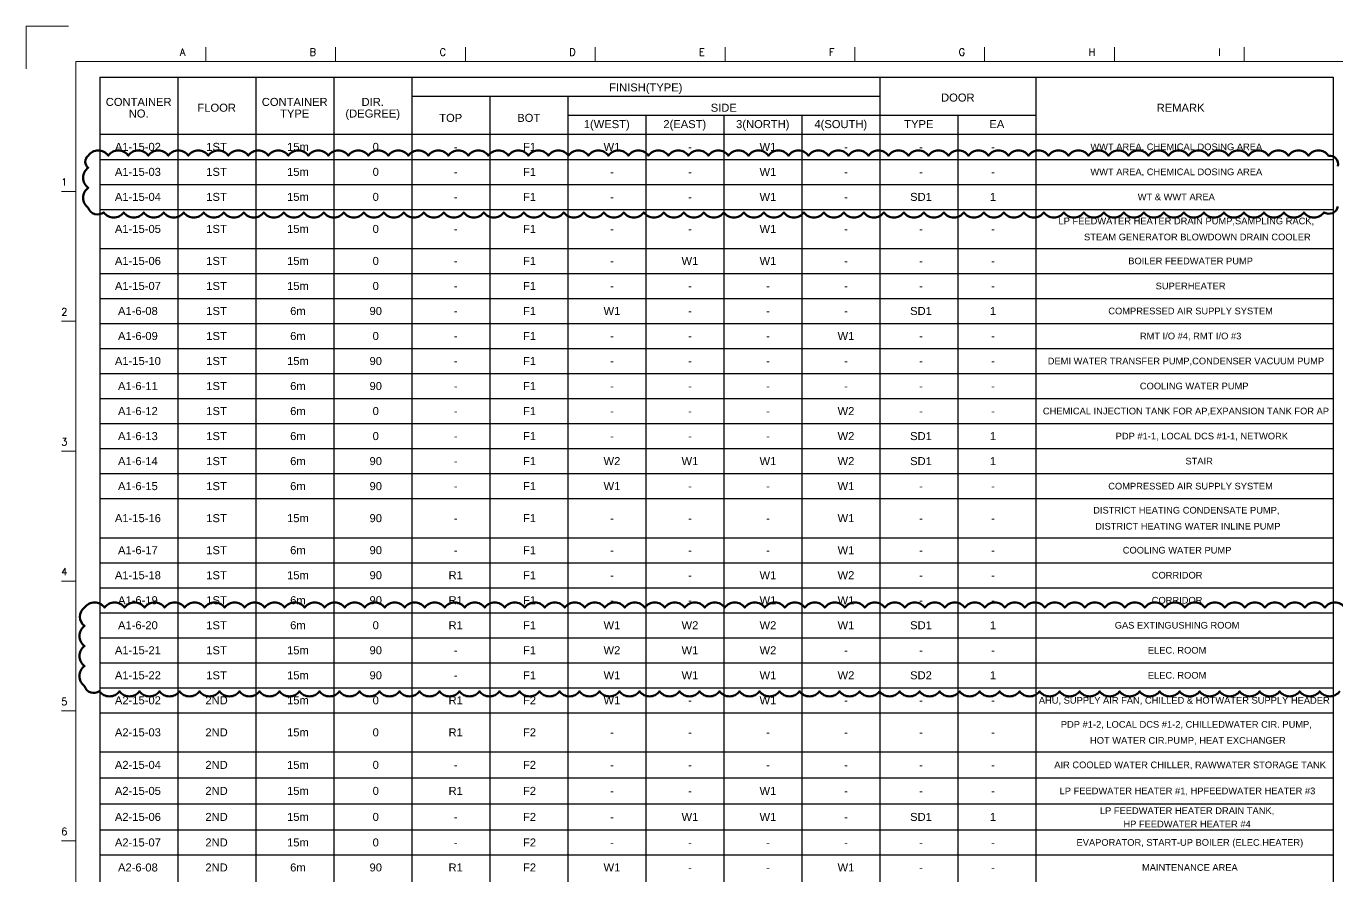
# Model space of a CAD drawing. Header units: millimetres. Extents: x -300 to 383236, y -195106 to -144646.
# Drawn here: x 311896 to 351206, y -170110 to -144646 of the extents above; entities that cross this region are included whole.
import ezdxf
from ezdxf.enums import TextEntityAlignment as Align

# ---------------------------------------------------------------- set-up
doc = ezdxf.new("R2010")
doc.units = ezdxf.units.MM
doc.header["$LTSCALE"] = 60
for name, color, linetype in [('1', 7, 'Continuous'), ('A-LINE02', 6, 'Continuous'), ('C_TEXT_CONTAINER NO', 7, 'Continuous')]:
    doc.layers.add(name, color=color, linetype=linetype)
doc.layers.add('C_REV', color=4, linetype='Continuous', lineweight=50)
doc.layers.add('TAN-TIT', color=30, linetype='Continuous', lineweight=0)
doc.styles.add('Arial', font='arial.ttf')
doc.styles.add('COM', font='COMPLEX', dxfattribs={"height": 5})

# ---------------------------------------------------------------- blocks, each defined once
blk = doc.blocks.new('BORDER')
at = {"layer": 'TAN-TIT', "linetype": 'Continuous'}
for p, q in [((4241, 168200), (0, 168200)), ((0, 168200), (0, 163959))]:
    blk.add_line(p, q, dxfattribs=at)
at = {"layer": 'TAN-TIT'}
for p, q in [((17955, 164680), (17955, 166122)), ((30934, 164680), (30934, 166122)), ((43912, 164680), (43912, 166122)), ((56891, 164680), (56891, 166122)), ((69870, 164680), (69870, 166122)), ((82848, 164680), (82848, 166122)), ((95827, 164680), (95827, 166122)), ((108806, 164680), (108806, 166122)), ((121784, 164680), (121784, 166122)), ((4977, 164680), (4977, 3520)), ((232823, 164680), (4977, 164680)), ((4977, 151701), (3534, 151701)), ((4977, 138723), (3534, 138723)), ((4977, 125744), (3534, 125744)), ((4977, 112766), (3534, 112766)), ((4977, 99787), (3534, 99787)), ((4977, 86808), (3534, 86808))]:
    blk.add_line(p, q, dxfattribs=at)
at = {"layer": 'TAN-TIT', "style": 'COM'}
for s, p in [('A', (15359, 165257)), ('B', (28338, 165257)), ('C', (41317, 165257)), ('D', (54295, 165257)), ('E', (67274, 165257)), ('F', (80253, 165257)), ('G', (93231, 165257)), ('H', (106210, 165257)), ('I', (119188, 165257))]:
    blk.add_text(s, height=721, dxfattribs=at).set_placement(p)
for s, p in [('1', (4111, 152278)), ('1', (4111, 152278)), ('2', (4111, 139300)), ('3', (4111, 126321)), ('4', (4111, 113342)), ('5', (4111, 100364)), ('6', (4111, 87385))]:
    blk.add_text(s, height=721, dxfattribs=at).set_placement(p, align=Align.RIGHT)

msp = doc.modelspace()

# ---------------------------------------------------------------- linework, layer by layer
for p, q in [((314099, -146176.2), (314099, -184546.2)), ((314099, -146176.2), (351099, -146176.2)), ((316439, -146176.2), (316439, -184546.2)), ((318779, -146176.2), (318779, -184546.2)), ((321119, -146176.2), (321119, -184546.2)), ((323459, -146176.2), (323459, -184546.2)), ((337499, -146176.2), (337499, -184546.2)), ((342179, -146176.2), (342179, -184546.2)), ((351099, -146176.2), (351099, -184546.2)), ((323459, -146746.2), (337499, -146746.2)), ((325799, -146746.2), (325799, -184546.2)), ((328139, -146746.2), (328139, -184546.2)), ((328139, -147316.2), (337499, -147316.2)), ((330479, -147316.2), (330479, -184546.2)), ((332819, -147316.2), (332819, -184546.2)), ((335159, -147316.2), (335159, -184546.2)), ((337499, -147316.2), (342179, -147316.2)), ((339839, -147316.2), (339839, -184546.2)), ((314099, -147886.2), (351099, -147886.2)), ((314099, -148636.2), (351099, -148636.2)), ((314099, -149386.2), (351099, -149386.2)), ((314099, -150136.2), (351099, -150136.2)), ((314099, -151306.2), (351099, -151306.2)), ((314099, -152056.2), (351099, -152056.2)), ((314099, -152806.2), (351099, -152806.2)), ((314099, -153556.2), (351099, -153556.2)), ((314099, -154306.2), (351099, -154306.2)), ((314099, -155056.2), (351099, -155056.2)), ((314099, -155806.2), (351099, -155806.2)), ((314099, -156556.2), (351099, -156556.2)), ((314099, -157306.2), (351099, -157306.2)), ((314099, -158056.2), (351099, -158056.2)), ((314099, -158806.2), (351099, -158806.2)), ((314099, -159976.2), (351099, -159976.2)), ((314099, -160726.2), (351099, -160726.2)), ((314099, -161476.2), (351099, -161476.2)), ((314099, -162226.2), (351099, -162226.2)), ((314099, -162976.2), (351099, -162976.2)), ((314099, -163726.2), (351099, -163726.2)), ((314099, -164476.2), (351099, -164476.2)), ((314099, -165226.2), (351099, -165226.2)), ((314099, -166396.2), (351099, -166396.2)), ((314099, -167176.2), (351099, -167176.2)), ((314099, -167956.2), (351099, -167956.2)), ((314099, -168736.2), (351099, -168736.2)), ((314099, -169486.2), (351099, -169486.2))]:
    msp.add_line(p, q)
at = {"layer": 'A-LINE02', "color": 7}
msp.add_line((325799, -146784.5), (325799, -148001.2), dxfattribs=at)
at = {"layer": 'C_REV'}
for points in [[(351240.8, -150045.2, -0.5205671), (350820.6, -150225, -0.5205671), (350220.6, -150225, -0.5205671), (349620.6, -150225, -0.5205671), (349020.6, -150225, -0.5205671), (348420.6, -150225, -0.5205671), (347820.6, -150225, -0.5205671), (347220.6, -150225, -0.5205671), (346620.6, -150225, -0.5205671), (346020.6, -150225, -0.5205671), (345420.6, -150225, -0.5205671), (344820.6, -150225, -0.5205671), (344220.6, -150225, -0.5205671), (343620.6, -150225, -0.5205671), (343020.6, -150225, -0.5205671), (342420.6, -150225, -0.5205671), (341820.6, -150225, -0.5205671), (341220.6, -150225, -0.5205671), (340620.6, -150225, -0.5205671), (340020.6, -150225, -0.5205671), (339420.6, -150225, -0.5205671), (338820.6, -150225, -0.5205671), (338220.6, -150225, -0.5205671), (337620.6, -150225, -0.5205671), (337020.6, -150225, -0.5205671), (336420.6, -150225, -0.5205671), (335820.6, -150225, -0.5205671), (335220.6, -150225, -0.5205671), (334620.6, -150225, -0.5205671), (334020.6, -150225, -0.5205671), (333420.6, -150225, -0.5205671), (332820.6, -150225, -0.5205671), (332220.6, -150225, -0.5205671), (331620.6, -150225, -0.5205671), (331020.6, -150225, -0.5205671), (330420.6, -150225, -0.5205671), (329820.6, -150225, -0.5205671), (329220.6, -150225, -0.5205671), (328620.6, -150225, -0.5205671), (328020.6, -150225, -0.5205671), (327420.6, -150225, -0.5205671), (326820.6, -150225, -0.5205671), (326220.6, -150225, -0.5205671), (325620.6, -150225, -0.5205671), (325020.6, -150225, -0.5205671), (324420.6, -150225, -0.5205671), (323820.6, -150225, -0.5205671), (323220.6, -150225, -0.5205671), (322620.6, -150225, -0.5205671), (322020.6, -150225, -0.5205671), (321420.6, -150225, -0.5205671), (320820.6, -150225, -0.5205671), (320220.6, -150225, -0.5205671), (319620.6, -150225, -0.5205671), (319020.6, -150225, -0.5205671), (318420.6, -150225, -0.5205671), (317820.6, -150225, -0.5205671), (317220.6, -150225, -0.5205671), (316620.6, -150225, -0.5205671), (316020.6, -150225, -0.5205671), (315420.6, -150225, -0.5205671), (314820.6, -150225, -0.5205671), (314220.6, -150225, -0.5205671), (313757.8, -150087.7, -0.5205671), (313757.8, -149487.7, -0.5205671), (313757.8, -148887.7, -0.5205671), (313757.8, -148528.3, -0.5205671)], [(313757.8, -148528.3, -0.5205671), (314357.8, -148528.3, -0.5205671), (314957.8, -148528.3, -0.5205671), (315557.8, -148528.3, -0.5205671), (316157.8, -148528.3, -0.5205671), (316757.8, -148528.3, -0.5205671), (317357.8, -148528.3, -0.5205671), (317957.8, -148528.3, -0.5205671), (318557.8, -148528.3, -0.5205671), (319157.8, -148528.3, -0.5205671), (319757.8, -148528.3, -0.5205671), (320357.8, -148528.3, -0.5205671), (320957.8, -148528.3, -0.5205671), (321557.8, -148528.3, -0.5205671), (322157.8, -148528.3, -0.5205671), (322757.8, -148528.3, -0.5205671), (323357.8, -148528.3, -0.5205671), (323957.8, -148528.3, -0.5205671), (324557.8, -148528.3, -0.5205671), (325157.8, -148528.3, -0.5205671), (325757.8, -148528.3, -0.5205671), (326357.8, -148528.3, -0.5205671), (326957.8, -148528.3, -0.5205671), (327557.8, -148528.3, -0.5205671), (328157.8, -148528.3, -0.5205671), (328757.8, -148528.3, -0.5205671), (329357.8, -148528.3, -0.5205671), (329957.8, -148528.3, -0.5205671), (330557.8, -148528.3, -0.5205671), (331157.8, -148528.3, -0.5205671), (331757.8, -148528.3, -0.5205671), (332357.8, -148528.3, -0.5205671), (332957.8, -148528.3, -0.5205671), (333557.8, -148528.3, -0.5205671), (334157.8, -148528.3, -0.5205671), (334757.8, -148528.3, -0.5205671), (335357.8, -148528.3, -0.5205671), (335957.8, -148528.3, -0.5205671), (336557.8, -148528.3, -0.5205671), (337157.8, -148528.3, -0.5205671), (337757.8, -148528.3, -0.5205671), (338357.8, -148528.3, -0.5205671), (338957.8, -148528.3, -0.5205671), (339557.8, -148528.3, -0.5205671), (340157.8, -148528.3, -0.5205671), (340757.8, -148528.3, -0.5205671), (341357.8, -148528.3, -0.5205671), (341957.8, -148528.3, -0.5205671), (342557.8, -148528.3, -0.5205671), (343157.8, -148528.3, -0.5205671), (343757.8, -148528.3, -0.5205671), (344357.8, -148528.3, -0.5205671), (344957.8, -148528.3, -0.5205671), (345557.8, -148528.3, -0.5205671), (346157.8, -148528.3, -0.5205671), (346757.8, -148528.3, -0.5205671), (347357.8, -148528.3, -0.5205671), (347957.8, -148528.3, -0.5205671), (348557.8, -148528.3, -0.5205671), (349157.8, -148528.3, -0.5205671), (349757.8, -148528.3, -0.5205671), (350357.8, -148528.3, -0.5205671), (350957.8, -148528.3, -0.5205671), (351240.8, -148845.2, -0.5205671)], [(313647.6, -162072.8, -0.5205671), (314247.6, -162072.8, -0.5205671), (314847.6, -162072.8, -0.5205671), (315447.6, -162072.8, -0.5205671), (316047.6, -162072.8, -0.5205671), (316647.6, -162072.8, -0.5205671), (317247.6, -162072.8, -0.5205671), (317847.6, -162072.8, -0.5205671), (318447.6, -162072.8, -0.5205671), (319047.6, -162072.8, -0.5205671), (319647.6, -162072.8, -0.5205671), (320247.6, -162072.8, -0.5205671), (320847.6, -162072.8, -0.5205671), (321447.6, -162072.8, -0.5205671), (322047.6, -162072.8, -0.5205671), (322647.6, -162072.8, -0.5205671), (323247.6, -162072.8, -0.5205671), (323847.6, -162072.8, -0.5205671), (324447.6, -162072.8, -0.5205671), (325047.6, -162072.8, -0.5205671), (325647.6, -162072.8, -0.5205671), (326247.6, -162072.8, -0.5205671), (326847.6, -162072.8, -0.5205671), (327447.6, -162072.8, -0.5205671), (328047.6, -162072.8, -0.5205671), (328647.6, -162072.8, -0.5205671), (329247.6, -162072.8, -0.5205671), (329847.6, -162072.8, -0.5205671), (330447.6, -162072.8, -0.5205671), (331047.6, -162072.8, -0.5205671), (331647.6, -162072.8, -0.5205671), (332247.6, -162072.8, -0.5205671), (332847.6, -162072.8, -0.5205671), (333447.6, -162072.8, -0.5205671), (334047.6, -162072.8, -0.5205671), (334647.6, -162072.8, -0.5205671), (335247.6, -162072.8, -0.5205671), (335847.6, -162072.8, -0.5205671), (336447.6, -162072.8, -0.5205671), (337047.6, -162072.8, -0.5205671), (337647.6, -162072.8, -0.5205671), (338247.6, -162072.8, -0.5205671), (338847.6, -162072.8, -0.5205671), (339447.6, -162072.8, -0.5205671), (340047.6, -162072.8, -0.5205671), (340647.6, -162072.8, -0.5205671), (341247.6, -162072.8, -0.5205671), (341847.6, -162072.8, -0.5205671), (342447.6, -162072.8, -0.5205671), (343047.6, -162072.8, -0.5205671), (343647.6, -162072.8, -0.5205671), (344247.6, -162072.8, -0.5205671), (344847.6, -162072.8, -0.5205671), (345447.6, -162072.8, -0.5205671), (346047.6, -162072.8, -0.5205671), (346647.6, -162072.8, -0.5205671), (347247.6, -162072.8, -0.5205671), (347847.6, -162072.8, -0.5205671), (348447.6, -162072.8, -0.5205671), (349047.6, -162072.8, -0.5205671), (349647.6, -162072.8, -0.5205671), (350247.6, -162072.8, -0.5205671), (350847.6, -162072.8, -0.5205671), (351447.6, -162072.8, -0.5205671)], [(351292.5, -164578.4, -0.5205671), (350692.5, -164578.4, -0.5205671), (350092.5, -164578.4, -0.5205671), (349492.5, -164578.4, -0.5205671), (348892.5, -164578.4, -0.5205671), (348292.5, -164578.4, -0.5205671), (347692.5, -164578.4, -0.5205671), (347092.5, -164578.4, -0.5205671), (346492.5, -164578.4, -0.5205671), (345892.5, -164578.4, -0.5205671), (345292.5, -164578.4, -0.5205671), (344692.5, -164578.4, -0.5205671), (344092.5, -164578.4, -0.5205671), (343492.5, -164578.4, -0.5205671), (342892.5, -164578.4, -0.5205671), (342292.5, -164578.4, -0.5205671), (341692.5, -164578.4, -0.5205671), (341092.5, -164578.4, -0.5205671), (340492.5, -164578.4, -0.5205671), (339892.5, -164578.4, -0.5205671), (339292.5, -164578.4, -0.5205671), (338692.5, -164578.4, -0.5205671), (338092.5, -164578.4, -0.5205671), (337492.5, -164578.4, -0.5205671), (336892.5, -164578.4, -0.5205671), (336292.5, -164578.4, -0.5205671), (335692.5, -164578.4, -0.5205671), (335092.5, -164578.4, -0.5205671), (334492.5, -164578.4, -0.5205671), (333892.5, -164578.4, -0.5205671), (333292.5, -164578.4, -0.5205671), (332692.5, -164578.4, -0.5205671), (332092.5, -164578.4, -0.5205671), (331492.5, -164578.4, -0.5205671), (330892.5, -164578.4, -0.5205671), (330292.5, -164578.4, -0.5205671), (329692.5, -164578.4, -0.5205671), (329092.5, -164578.4, -0.5205671), (328492.5, -164578.4, -0.5205671), (327892.5, -164578.4, -0.5205671), (327292.5, -164578.4, -0.5205671), (326692.5, -164578.4, -0.5205671), (326092.5, -164578.4, -0.5205671), (325492.5, -164578.4, -0.5205671), (324892.5, -164578.4, -0.5205671), (324292.5, -164578.4, -0.5205671), (323692.5, -164578.4, -0.5205671), (323092.5, -164578.4, -0.5205671), (322492.5, -164578.4, -0.5205671), (321892.5, -164578.4, -0.5205671), (321292.5, -164578.4, -0.5205671), (320692.5, -164578.4, -0.5205671), (320092.5, -164578.4, -0.5205671), (319492.5, -164578.4, -0.5205671), (318892.5, -164578.4, -0.5205671), (318292.5, -164578.4, -0.5205671), (317692.5, -164578.4, -0.5205671), (317092.5, -164578.4, -0.5205671), (316492.5, -164578.4, -0.5205671), (315892.5, -164578.4, -0.5205671), (315292.5, -164578.4, -0.5205671), (314692.5, -164578.4, -0.5205671), (314092.5, -164578.4, -0.5205671), (313647.6, -164423.3, -0.5205671), (313647.6, -163823.3, -0.5205671), (313647.6, -163223.3, -0.5205671), (313647.6, -162623.3, -0.5205671), (313647.6, -162072.8, -0.5205671)]]:
    msp.add_lwpolyline(points, format="xyb", dxfattribs=at)

# ---------------------------------------------------------------- block references
at = {"layer": '1', "xscale": 0.3, "yscale": 0.3, "zscale": 0.3}
msp.add_blockref('BORDER', (311895.7, -195106.1), dxfattribs=at)

# ---------------------------------------------------------------- texts
at = {"style": 'Arial'}
for s, height, p in [('A1-15-02', 240, (315245.7, -148261.2)), ('1ST', 240, (317604.8, -148261.2)), ('15m', 240, (320046, -148261.2)), ('0', 240, (322379.9, -148261.2)), ('F1', 240, (326991.8, -148261.2)), ('W1', 240, (329464.3, -148261.2)), ('W1', 240, (334144.3, -148261.2)), ('WWT AREA, CHEMICAL DOSING AREA', 200, (346391.9, -148261.2)), ('-', 240, (324777.8, -148261.2)), ('-', 240, (331804.3, -148261.2)), ('-', 240, (336484.3, -148261.2)), ('-', 240, (338734.3, -148261.2)), ('-', 240, (340894.3, -148261.2)), ('WWT AREA, CHEMICAL DOSING AREA', 200, (346391.9, -149011.2)), ('WT & WWT AREA', 200, (346391.9, -149761.2)), ('LP FEEDWATER HEATER DRAIN PUMP,SAMPLING RACK,', 200, (346693.7, -150483.2)), ('A1-15-05', 240, (315245.7, -150721.2)), ('1ST', 240, (317604.8, -150721.2)), ('15m', 240, (320046, -150721.2)), ('0', 240, (322379.9, -150721.2)), ('-', 240, (324777.8, -150721.2)), ('F1', 240, (326991.8, -150721.2)), ('-', 240, (329464.3, -150721.2)), ('-', 240, (331804.3, -150721.2)), ('W1', 240, (334144.3, -150721.2)), ('-', 240, (336484.3, -150721.2)), ('-', 240, (338734.3, -150721.2)), ('-', 240, (340894.3, -150721.2)), ('STEAM GENERATOR BLOWDOWN DRAIN COOLER', 200, (347023.8, -150963.2)), ('A1-15-06', 240, (315245.7, -151681.2)), ('1ST', 240, (317604.8, -151681.2)), ('15m', 240, (320046, -151681.2)), ('0', 240, (322379.9, -151681.2)), ('-', 240, (324777.8, -151681.2)), ('F1', 240, (326991.8, -151681.2)), ('-', 240, (329464.3, -151681.2)), ('W1', 240, (331804.3, -151681.2)), ('W1', 240, (334144.3, -151681.2)), ('-', 240, (336484.3, -151681.2)), ('-', 240, (338734.3, -151681.2)), ('-', 240, (340894.3, -151681.2)), ('BOILER FEEDWATER PUMP', 200, (346820.8, -151681.2)), ('A1-15-07', 240, (315245.7, -152431.2)), ('1ST', 240, (317604.8, -152431.2)), ('15m', 240, (320046, -152431.2)), ('0', 240, (322379.9, -152431.2)), ('-', 240, (324777.8, -152431.2)), ('F1', 240, (326991.8, -152431.2)), ('-', 240, (329464.3, -152431.2)), ('-', 240, (331804.3, -152431.2)), ('-', 240, (334144.3, -152431.2)), ('-', 240, (336484.3, -152431.2)), ('-', 240, (338734.3, -152431.2)), ('-', 240, (340894.3, -152431.2)), ('SUPERHEATER', 200, (346820.8, -152431.2)), ('A1-6-08', 240, (315245.7, -153181.2)), ('1ST', 240, (317604.8, -153181.2)), ('6m', 240, (320046, -153181.2)), ('90', 240, (322379.9, -153181.2)), ('-', 240, (324777.8, -153181.2)), ('F1', 240, (326991.8, -153181.2)), ('W1', 240, (329464.3, -153181.2)), ('-', 240, (331804.3, -153181.2)), ('-', 240, (334144.3, -153181.2)), ('-', 240, (336484.3, -153181.2)), ('SD1', 240, (338734.3, -153181.2)), ('1', 240, (340894.3, -153181.2)), ('COMPRESSED AIR SUPPLY SYSTEM', 200, (346820.8, -153181.2)), ('A1-6-09', 240, (315245.7, -153931.2)), ('1ST', 240, (317604.8, -153931.2)), ('6m', 240, (320046, -153931.2)), ('0', 240, (322379.9, -153931.2)), ('-', 240, (324777.8, -153931.2)), ('F1', 240, (326991.8, -153931.2)), ('-', 240, (329464.3, -153931.2)), ('-', 240, (331804.3, -153931.2)), ('-', 240, (334144.3, -153931.2)), ('W1', 240, (336484.3, -153931.2)), ('-', 240, (338734.3, -153931.2)), ('-', 240, (340894.3, -153931.2)), ('RMT I/O #4, RMT I/O #3', 200, (346820.8, -153931.2)), ('A1-15-10', 240, (315245.7, -154681.2)), ('1ST', 240, (317604.8, -154681.2)), ('15m', 240, (320046, -154681.2)), ('90', 240, (322379.9, -154681.2)), ('-', 240, (324777.8, -154681.2)), ('F1', 240, (326991.8, -154681.2)), ('-', 240, (329464.3, -154681.2)), ('-', 240, (331804.3, -154681.2)), ('-', 240, (334144.3, -154681.2)), ('-', 240, (336484.3, -154681.2)), ('-', 240, (338734.3, -154681.2)), ('-', 240, (340894.3, -154681.2)), ('DEMI WATER TRANSFER PUMP,CONDENSER VACUUM PUMP', 200, (346680.6, -154681.2)), ('A1-6-11', 240, (315245.7, -155431.2)), ('1ST', 240, (317604.8, -155431.2)), ('6m', 240, (320046, -155431.2)), ('90', 240, (322379.9, -155431.2)), ('-', 240, (324777.8, -155431.2)), ('F1', 240, (326991.8, -155431.2)), ('-', 240, (329464.3, -155431.2)), ('-', 240, (331804.3, -155431.2)), ('-', 240, (334144.3, -155431.2)), ('-', 240, (336484.3, -155431.2)), ('-', 240, (338734.3, -155431.2)), ('-', 240, (340894.3, -155431.2)), ('COOLING WATER PUMP', 200, (346928.6, -155431.2)), ('A1-6-12', 240, (315245.7, -156181.2)), ('1ST', 240, (317604.8, -156181.2)), ('6m', 240, (320046, -156181.2)), ('0', 240, (322379.9, -156181.2)), ('F1', 240, (326991.8, -156181.2)), ('W2', 240, (336484.3, -156181.2)), ('-', 240, (324777.8, -156181.2)), ('-', 240, (329464.3, -156181.2)), ('-', 240, (331804.3, -156181.2)), ('-', 240, (334144.3, -156181.2)), ('-', 240, (338734.3, -156181.2)), ('-', 240, (340894.3, -156181.2)), ('CHEMICAL INJECTION TANK FOR AP,EXPANSION TANK FOR AP', 200, (346681.7, -156181.2)), ('A1-6-13', 240, (315245.7, -156931.2)), ('1ST', 240, (317604.8, -156931.2)), ('6m', 240, (320046, -156931.2)), ('0', 240, (322379.9, -156931.2)), ('F1', 240, (326991.8, -156931.2)), ('W2', 240, (336484.3, -156931.2)), ('SD1', 240, (338734.3, -156931.2)), ('1', 240, (340894.3, -156931.2)), ('PDP #1-1, LOCAL DCS #1-1, NETWORK', 200, (347158.1, -156931.2)), ('-', 240, (324777.8, -156931.2)), ('-', 240, (329464.3, -156931.2)), ('-', 240, (331804.3, -156931.2)), ('-', 240, (334144.3, -156931.2)), ('A1-6-14', 240, (315245.7, -157681.2)), ('1ST', 240, (317604.8, -157681.2)), ('6m', 240, (320046, -157681.2)), ('90', 240, (322379.9, -157681.2)), ('F1', 240, (326991.8, -157681.2)), ('W2', 240, (329464.3, -157681.2)), ('W1', 240, (331804.3, -157681.2)), ('W1', 240, (334144.3, -157681.2)), ('W2', 240, (336484.3, -157681.2)), ('SD1', 240, (338734.3, -157681.2)), ('1', 240, (340894.3, -157681.2)), ('STAIR', 200, (347077.9, -157681.2)), ('-', 240, (324777.8, -157681.2)), ('A1-6-15', 240, (315245.7, -158431.2)), ('1ST', 240, (317604.8, -158431.2)), ('6m', 240, (320046, -158431.2)), ('90', 240, (322379.9, -158431.2)), ('F1', 240, (326991.8, -158431.2)), ('W1', 240, (329464.3, -158431.2)), ('W1', 240, (336484.3, -158431.2)), ('COMPRESSED AIR SUPPLY SYSTEM', 200, (346819.1, -158431.2)), ('-', 240, (324777.8, -158431.2)), ('-', 240, (331804.3, -158431.2)), ('-', 240, (334144.3, -158431.2)), ('-', 240, (338734.3, -158431.2)), ('-', 240, (340894.3, -158431.2)), ('DISTRICT HEATING CONDENSATE PUMP,', 200, (346693.7, -159153.2)), ('A1-15-16', 240, (315245.7, -159391.2)), ('1ST', 240, (317604.8, -159391.2)), ('15m', 240, (320046, -159391.2)), ('90', 240, (322379.9, -159391.2)), ('-', 240, (324777.8, -159391.2)), ('F1', 240, (326991.8, -159391.2)), ('-', 240, (329464.3, -159391.2)), ('-', 240, (331804.3, -159391.2)), ('-', 240, (334144.3, -159391.2)), ('W1', 240, (336484.3, -159391.2)), ('-', 240, (338734.3, -159391.2)), ('-', 240, (340894.3, -159391.2)), ('DISTRICT HEATING WATER INLINE PUMP', 200, (346738.2, -159633.2)), ('A1-6-17', 240, (315245.7, -160351.2)), ('1ST', 240, (317604.8, -160351.2)), ('6m', 240, (320046, -160351.2)), ('90', 240, (322379.9, -160351.2)), ('-', 240, (324777.8, -160351.2)), ('F1', 240, (326991.8, -160351.2)), ('-', 240, (329464.3, -160351.2)), ('-', 240, (331804.3, -160351.2)), ('-', 240, (334144.3, -160351.2)), ('W1', 240, (336484.3, -160351.2)), ('-', 240, (338734.3, -160351.2)), ('-', 240, (340894.3, -160351.2)), ('COOLING WATER PUMP', 200, (346415.9, -160351.2)), ('A1-15-18', 240, (315245.7, -161101.2)), ('1ST', 240, (317604.8, -161101.2)), ('15m', 240, (320046, -161101.2)), ('90', 240, (322379.9, -161101.2)), ('R1', 240, (324777.8, -161101.2)), ('F1', 240, (326991.8, -161101.2)), ('-', 240, (329464.3, -161101.2)), ('-', 240, (331804.3, -161101.2)), ('W1', 240, (334144.3, -161101.2)), ('W2', 240, (336484.3, -161101.2)), ('-', 240, (338734.3, -161101.2)), ('-', 240, (340894.3, -161101.2)), ('CORRIDOR', 200, (346415.9, -161101.2)), ('A1-6-19', 240, (315245.7, -161851.2)), ('1ST', 240, (317604.8, -161851.2)), ('6m', 240, (320046, -161851.2)), ('90', 240, (322379.9, -161851.2)), ('R1', 240, (324777.8, -161851.2)), ('F1', 240, (326991.8, -161851.2)), ('-', 240, (329464.3, -161851.2)), ('-', 240, (331804.3, -161851.2)), ('W1', 240, (334144.3, -161851.2)), ('W1', 240, (336484.3, -161851.2)), ('-', 240, (338734.3, -161851.2)), ('-', 240, (340894.3, -161851.2)), ('CORRIDOR', 200, (346415.9, -161851.2)), ('GAS EXTINGUSHING ROOM', 200, (346415.9, -162601.2)), ('A2-15-02', 240, (315245.7, -164851.2)), ('2ND', 240, (317604.8, -164851.2)), ('15m', 240, (320046, -164851.2)), ('0', 240, (322379.9, -164851.2)), ('R1', 240, (324777.8, -164851.2)), ('F2', 240, (326991.8, -164851.2)), ('W1', 240, (329464.3, -164851.2)), ('-', 240, (331804.3, -164851.2)), ('W1', 240, (334144.3, -164851.2)), ('-', 240, (336484.3, -164851.2)), ('-', 240, (338734.3, -164851.2)), ('-', 240, (340894.3, -164851.2)), ('AHU, SUPPLY AIR FAN, CHILLED & HOTWATER SUPPLY HEADER', 200, (346631.2, -164851.2)), ('PDP #1-2, LOCAL DCS #1-2, CHILLEDWATER CIR. PUMP,', 200, (346693.7, -165573.2)), ('A2-15-03', 240, (315245.7, -165811.2)), ('2ND', 240, (317604.8, -165811.2)), ('15m', 240, (320046, -165811.2)), ('0', 240, (322379.9, -165811.2)), ('R1', 240, (324777.8, -165811.2)), ('F2', 240, (326991.8, -165811.2)), ('-', 240, (329464.3, -165811.2)), ('-', 240, (331804.3, -165811.2)), ('-', 240, (334144.3, -165811.2)), ('-', 240, (336484.3, -165811.2)), ('-', 240, (338734.3, -165811.2)), ('-', 240, (340894.3, -165811.2)), ('HOT WATER CIR.PUMP, HEAT EXCHANGER', 200, (346738.2, -166053.2)), ('A2-15-04', 240, (315245.7, -166786.2)), ('2ND', 240, (317604.8, -166786.2)), ('15m', 240, (320046, -166786.2)), ('0', 240, (322379.9, -166786.2)), ('F2', 240, (326991.8, -166786.2)), ('-', 240, (324777.8, -166786.2)), ('-', 240, (329464.3, -166786.2)), ('-', 240, (331804.3, -166786.2)), ('-', 240, (334144.3, -166786.2)), ('-', 240, (336484.3, -166786.2)), ('-', 240, (338734.3, -166786.2)), ('-', 240, (340894.3, -166786.2)), ('AIR COOLED WATER CHILLER, RAWWATER STORAGE TANK', 200, (346806, -166786.2)), ('A2-15-05', 240, (315245.7, -167566.2)), ('2ND', 240, (317604.8, -167566.2)), ('15m', 240, (320046, -167566.2)), ('0', 240, (322379.9, -167566.2)), ('R1', 240, (324777.8, -167566.2)), ('F2', 240, (326991.8, -167566.2)), ('W1', 240, (334144.3, -167566.2)), ('-', 240, (329464.3, -167566.2)), ('-', 240, (331804.3, -167566.2)), ('-', 240, (336484.3, -167566.2)), ('-', 240, (338734.3, -167566.2)), ('-', 240, (340894.3, -167566.2)), ('LP FEEDWATER HEATER #1, HPFEEDWATER HEATER #3', 200, (346726.6, -167566.2)), ('A2-15-06', 240, (315245.7, -168346.2)), ('2ND', 240, (317604.8, -168346.2)), ('15m', 240, (320046, -168346.2)), ('0', 240, (322379.9, -168346.2)), ('F2', 240, (326991.8, -168346.2)), ('W1', 240, (331804.3, -168346.2)), ('W1', 240, (334144.3, -168346.2)), ('SD1', 240, (338734.3, -168346.2)), ('1', 240, (340894.3, -168346.2)), ('LP FEEDWATER HEATER DRAIN TANK,', 200, (346715.2, -168158.6)), ('-', 240, (324777.8, -168346.2)), ('-', 240, (329464.3, -168346.2)), ('-', 240, (336484.3, -168346.2)), ('HP FEEDWATER HEATER #4', 200, (346715.2, -168558.6)), ('A2-15-07', 240, (315245.7, -169111.2)), ('2ND', 240, (317604.8, -169111.2)), ('15m', 240, (320046, -169111.2)), ('0', 240, (322379.9, -169111.2)), ('F2', 240, (326991.8, -169111.2)), ('EVAPORATOR, START-UP BOILER (ELEC.HEATER)', 200, (346798.9, -169111.2)), ('-', 240, (324777.8, -169111.2)), ('-', 240, (329464.3, -169111.2)), ('-', 240, (331804.3, -169111.2)), ('-', 240, (334144.3, -169111.2)), ('-', 240, (336484.3, -169111.2)), ('-', 240, (338734.3, -169111.2)), ('-', 240, (340894.3, -169111.2)), ('A2-6-08', 240, (315245.7, -169861.2)), ('2ND', 240, (317604.8, -169861.2)), ('6m', 240, (320046, -169861.2)), ('90', 240, (322379.9, -169861.2)), ('R1', 240, (324777.8, -169861.2)), ('F2', 240, (326991.8, -169861.2)), ('W1', 240, (329464.3, -169861.2)), ('W1', 240, (336484.3, -169861.2)), ('MAINTENANCE AREA', 200, (346798.9, -169861.2)), ('-', 240, (331804.3, -169861.2)), ('-', 240, (334144.3, -169861.2)), ('-', 240, (338734.3, -169861.2)), ('-', 240, (340894.3, -169861.2))]:
    msp.add_text(s, height=height, dxfattribs=at).set_placement(p, align=Align.MIDDLE_CENTER)
at = {"color": 6, "style": 'Arial'}
for s, height, p in [('A1-15-03', 240, (315245.7, -149011.2)), ('1ST', 240, (317604.8, -149011.2)), ('15m', 240, (320046, -149011.2)), ('0', 240, (322379.9, -149011.2)), ('F1', 240, (326991.8, -149011.2)), ('W1', 240, (334144.3, -149011.2)), ('-', 240, (324777.8, -149011.2)), ('-', 240, (329464.3, -149011.2)), ('-', 240, (331804.3, -149011.2)), ('-', 240, (336484.3, -149011.2)), ('-', 240, (338734.3, -149011.2)), ('-', 240, (340894.3, -149011.2)), ('A1-15-04', 240, (315245.7, -149761.2)), ('1ST', 240, (317604.8, -149761.2)), ('15m', 240, (320046, -149761.2)), ('0', 240, (322379.9, -149761.2)), ('F1', 240, (326991.8, -149761.2)), ('W1', 240, (334144.3, -149761.2)), ('SD1', 240, (338734.3, -149761.2)), ('1', 240, (340894.3, -149761.2)), ('-', 240, (324777.8, -149761.2)), ('-', 240, (329464.3, -149761.2)), ('-', 240, (331804.3, -149761.2)), ('-', 240, (336484.3, -149761.2)), ('A1-6-20', 240, (315245.7, -162601.2)), ('1ST', 240, (317604.8, -162601.2)), ('6m', 240, (320046, -162601.2)), ('0', 240, (322379.9, -162601.2)), ('R1', 240, (324777.8, -162601.2)), ('F1', 240, (326991.8, -162601.2)), ('W1', 240, (329464.3, -162601.2)), ('W2', 240, (331804.3, -162601.2)), ('W2', 240, (334144.3, -162601.2)), ('W1', 240, (336484.3, -162601.2)), ('SD1', 240, (338734.3, -162601.2)), ('1', 240, (340894.3, -162601.2)), ('A1-15-21', 240, (315245.7, -163351.2)), ('1ST', 240, (317604.8, -163351.2)), ('15m', 240, (320046, -163351.2)), ('90', 240, (322379.9, -163351.2)), ('-', 240, (324777.8, -163351.2)), ('F1', 240, (326991.8, -163351.2)), ('W2', 240, (329464.3, -163351.2)), ('W1', 240, (331804.3, -163351.2)), ('W2', 240, (334144.3, -163351.2)), ('-', 240, (336484.3, -163351.2)), ('-', 240, (338734.3, -163351.2)), ('-', 240, (340894.3, -163351.2)), ('ELEC. ROOM', 200, (346415.9, -163351.2)), ('A1-15-22', 240, (315245.7, -164101.2)), ('1ST', 240, (317604.8, -164101.2)), ('15m', 240, (320046, -164101.2)), ('90', 240, (322379.9, -164101.2)), ('-', 240, (324777.8, -164101.2)), ('F1', 240, (326991.8, -164101.2)), ('W1', 240, (329464.3, -164101.2)), ('W1', 240, (331804.3, -164101.2)), ('W1', 240, (334144.3, -164101.2)), ('W2', 240, (336484.3, -164101.2)), ('SD2', 240, (338734.3, -164101.2)), ('1', 240, (340894.3, -164101.2)), ('ELEC. ROOM', 200, (346415.9, -164101.2))]:
    msp.add_text(s, height=height, dxfattribs=at).set_placement(p, align=Align.MIDDLE_CENTER)
at = {"layer": 'C_TEXT_CONTAINER NO', "style": 'Arial'}
for s, p in [('FINISH(TYPE)', (330479, -146480.4)), ('CONTAINER', (315269, -146914.9)), ('FLOOR', (317609, -147088.7)), ('CONTAINER', (319949, -146914.9)), ('DIR.', (322289, -146914.9)), ('SIDE', (332819, -147088.7)), ('DOOR', (339839, -146784.5)), ('REMARK', (346521.5, -147088.7)), ('NO.', (315269, -147262.5)), ('TYPE', (319949, -147262.5)), ('(DEGREE)', (322289, -147262.5)), ('TOP', (324629, -147392.8)), ('BOT', (326969, -147392.8)), ('1(WEST)', (329309, -147579.9)), ('2(EAST)', (331649, -147579.9)), ('3(NORTH)', (333989, -147579.9)), ('4(SOUTH)', (336329, -147579.9)), ('TYPE', (338669, -147579.9)), ('EA', (341009, -147579.9))]:
    msp.add_text(s, height=240, dxfattribs=at).set_placement(p, align=Align.MIDDLE_CENTER)

doc.saveas('drawing.dxf')
